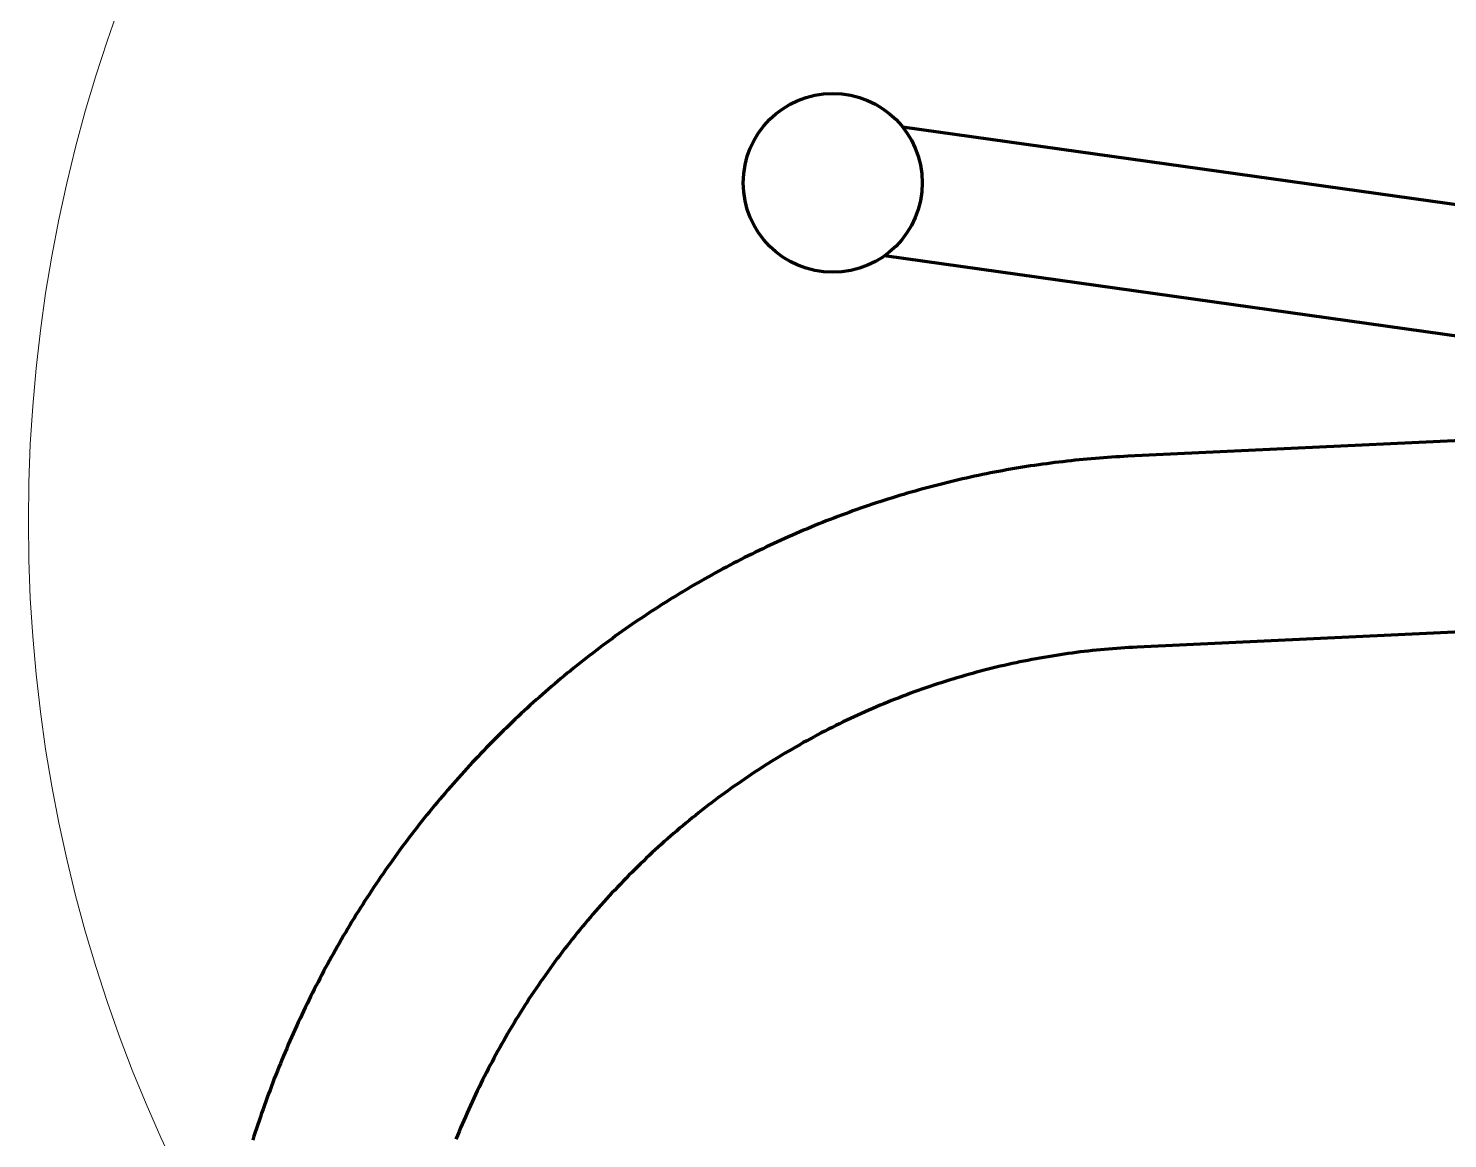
# Model space of a CAD drawing. Header units: millimetres. Extents: x 0 to 2382, y 0 to 420.
# Drawn here: x 265.03 to 282.48, y 311.2 to 324.86 of the extents above; entities that cross this region are included whole.
import ezdxf

# ---------------------------------------------------------------- set-up
doc = ezdxf.new("R2010")
doc.units = ezdxf.units.MM
doc.linetypes.add('IRAM-E-TRAZOS', pattern=[5, 4, -1])
for name, color, linetype, lineweight in [('01-VISIBLE', 7, 'CONTINUOUS', 70), ('02-OCULTA', 4, 'IRAM-E-TRAZOS', 35), ('08-FINA', 5, 'CONTINUOUS', 18)]:
    doc.layers.add(name, color=color, linetype=linetype, lineweight=lineweight)

msp = doc.modelspace()

# ---------------------------------------------------------------- linework, layer by layer
at = {"layer": '01-VISIBLE'}
for p, q in [((290.092, 321.638), (275.781, 323.649)), ((287.912, 320.329), (275.558, 322.065)), ((287.423, 320.02), (278.551, 319.598)), ((287.535, 317.673), (278.663, 317.251))]:
    msp.add_line(p, q, dxfattribs=at)
for points in [[(278.551, 319.598), (278.501, 319.595), (278.451, 319.593), (278.401, 319.59), (278.351, 319.587), (278.301, 319.583), (278.251, 319.58), (278.201, 319.576), (278.151, 319.572), (278.101, 319.568), (278.051, 319.563), (278.001, 319.559), (277.951, 319.554), (277.902, 319.549), (277.852, 319.543), (277.802, 319.538), (277.752, 319.532), (277.702, 319.526), (277.653, 319.52), (277.603, 319.514), (277.553, 319.507), (277.503, 319.5), (277.454, 319.493), (277.404, 319.486), (277.355, 319.479), (277.305, 319.471), (277.256, 319.463), (277.206, 319.455), (277.157, 319.447), (277.107, 319.438), (277.058, 319.43), (277.009, 319.421), (276.959, 319.412), (276.91, 319.402), (276.861, 319.393), (276.812, 319.383), (276.762, 319.373), (276.713, 319.363), (276.664, 319.352), (276.615, 319.342), (276.566, 319.331), (276.517, 319.32), (276.469, 319.308), (276.42, 319.297), (276.371, 319.285), (276.322, 319.273), (276.274, 319.261), (276.225, 319.249), (276.177, 319.237), (276.128, 319.224), (276.08, 319.211), (276.031, 319.198), (275.983, 319.184), (275.935, 319.171), (275.886, 319.157), (275.838, 319.143), (275.79, 319.129), (275.742, 319.115), (275.694, 319.1), (275.646, 319.085), (275.598, 319.07), (275.551, 319.055), (275.503, 319.04), (275.455, 319.024), (275.408, 319.008), (275.36, 318.992), (275.313, 318.976), (275.265, 318.96), (275.218, 318.943), (275.171, 318.926), (275.124, 318.909), (275.077, 318.892), (275.03, 318.874), (274.983, 318.857), (274.936, 318.839), (274.889, 318.821), (274.842, 318.803), (274.796, 318.784), (274.749, 318.766), (274.703, 318.747), (274.656, 318.728), (274.61, 318.708), (274.564, 318.689), (274.518, 318.669), (274.472, 318.65), (274.426, 318.63), (274.38, 318.609), (274.334, 318.589), (274.288, 318.568), (274.243, 318.548), (274.197, 318.527), (274.152, 318.505), (274.106, 318.484), (274.061, 318.462), (274.016, 318.441), (273.971, 318.419), (273.926, 318.396), (273.881, 318.374), (273.836, 318.352), (273.792, 318.329), (273.747, 318.306), (273.702, 318.283), (273.658, 318.26), (273.614, 318.236), (273.57, 318.212), (273.525, 318.189), (273.481, 318.164), (273.438, 318.14), (273.394, 318.116), (273.35, 318.091), (273.307, 318.066), (273.263, 318.041), (273.22, 318.016), (273.176, 317.991), (273.133, 317.965), (273.09, 317.94), (273.047, 317.914), (273.004, 317.888), (272.962, 317.862), (272.919, 317.835), (272.877, 317.808), (272.834, 317.782), (272.792, 317.755), (272.75, 317.728), (272.708, 317.7), (272.666, 317.673), (272.624, 317.645), (272.582, 317.617), (272.541, 317.589), (272.499, 317.561), (272.458, 317.533), (272.417, 317.504), (272.376, 317.475), (272.335, 317.446), (272.294, 317.417), (272.253, 317.388), (272.213, 317.359), (272.172, 317.329), (272.132, 317.299), (272.092, 317.269), (272.052, 317.239), (272.012, 317.209), (271.972, 317.178), (271.932, 317.148), (271.892, 317.117), (271.853, 317.086), (271.814, 317.055), (271.775, 317.024), (271.735, 316.992), (271.697, 316.961), (271.658, 316.929), (271.619, 316.897), (271.581, 316.865), (271.542, 316.833), (271.504, 316.8), (271.466, 316.768), (271.428, 316.735), (271.39, 316.702), (271.352, 316.669), (271.315, 316.636), (271.277, 316.603), (271.24, 316.569), (271.203, 316.535), (271.166, 316.502), (271.129, 316.468), (271.092, 316.433), (271.056, 316.399), (271.019, 316.365), (270.983, 316.33), (270.947, 316.295), (270.911, 316.26), (270.875, 316.225), (270.839, 316.19), (270.804, 316.155), (270.768, 316.119), (270.733, 316.084), (270.698, 316.048), (270.663, 316.012), (270.628, 315.976), (270.593, 315.94), (270.559, 315.903), (270.525, 315.867), (270.49, 315.83), (270.456, 315.793), (270.422, 315.756), (270.389, 315.719), (270.355, 315.682), (270.322, 315.645), (270.288, 315.607), (270.255, 315.57), (270.222, 315.532), (270.189, 315.494), (270.157, 315.456), (270.124, 315.418), (270.092, 315.38), (270.06, 315.341), (270.028, 315.303), (269.996, 315.264), (269.964, 315.225), (269.933, 315.186), (269.901, 315.147), (269.87, 315.108), (269.839, 315.068), (269.808, 315.029), (269.777, 314.989), (269.747, 314.949), (269.716, 314.91), (269.686, 314.87), (269.656, 314.83), (269.626, 314.789), (269.596, 314.749), (269.567, 314.708), (269.537, 314.668), (269.508, 314.627), (269.479, 314.586), (269.45, 314.545), (269.421, 314.504), (269.393, 314.463), (269.364, 314.422), (269.336, 314.38), (269.308, 314.339), (269.28, 314.297), (269.253, 314.255), (269.225, 314.213), (269.198, 314.171), (269.17, 314.129), (269.143, 314.087), (269.117, 314.045), (269.09, 314.002), (269.063, 313.96), (269.037, 313.917), (269.011, 313.874), (268.985, 313.831), (268.959, 313.788), (268.934, 313.745), (268.908, 313.702), (268.883, 313.659), (268.858, 313.615), (268.833, 313.572), (268.808, 313.528), (268.784, 313.484), (268.759, 313.441), (268.735, 313.397), (268.711, 313.353), (268.687, 313.309), (268.663, 313.264), (268.64, 313.22), (268.617, 313.176), (268.594, 313.131), (268.571, 313.087), (268.548, 313.042), (268.525, 312.997), (268.503, 312.952), (268.481, 312.907), (268.459, 312.862), (268.437, 312.817), (268.415, 312.772), (268.394, 312.727), (268.373, 312.681), (268.351, 312.636), (268.331, 312.59), (268.31, 312.545), (268.289, 312.499), (268.269, 312.453), (268.249, 312.407), (268.229, 312.361), (268.209, 312.315), (268.189, 312.269), (268.17, 312.223), (268.151, 312.176), (268.132, 312.13), (268.113, 312.084), (268.094, 312.037), (268.076, 311.99), (268.057, 311.944), (268.039, 311.897), (268.021, 311.85), (268.004, 311.803), (267.986, 311.756), (267.969, 311.709), (267.952, 311.662), (267.935, 311.615), (267.918, 311.568), (267.901, 311.52), (267.885, 311.473), (267.869, 311.425), (267.853, 311.378), (267.837, 311.33), (267.822, 311.283), (267.806, 311.235), (267.791, 311.187)], [(278.663, 317.251), (278.613, 317.248), (278.563, 317.245), (278.513, 317.242), (278.463, 317.239), (278.413, 317.235), (278.363, 317.231), (278.313, 317.227), (278.264, 317.223), (278.214, 317.218), (278.164, 317.213), (278.114, 317.208), (278.064, 317.203), (278.015, 317.197), (277.965, 317.191), (277.915, 317.185), (277.866, 317.178), (277.816, 317.171), (277.766, 317.164), (277.717, 317.157), (277.667, 317.149), (277.618, 317.141), (277.569, 317.133), (277.519, 317.125), (277.47, 317.116), (277.421, 317.107), (277.371, 317.098), (277.322, 317.088), (277.273, 317.079), (277.224, 317.069), (277.175, 317.058), (277.126, 317.048), (277.077, 317.037), (277.028, 317.026), (276.98, 317.015), (276.931, 317.003), (276.882, 316.991), (276.834, 316.979), (276.785, 316.967), (276.737, 316.954), (276.688, 316.941), (276.64, 316.928), (276.592, 316.915), (276.544, 316.901), (276.496, 316.887), (276.448, 316.873), (276.4, 316.858), (276.352, 316.844), (276.304, 316.829), (276.256, 316.813), (276.209, 316.798), (276.161, 316.782), (276.114, 316.766), (276.066, 316.75), (276.019, 316.734), (275.972, 316.717), (275.925, 316.7), (275.878, 316.683), (275.831, 316.665), (275.784, 316.647), (275.737, 316.629), (275.691, 316.611), (275.644, 316.593), (275.598, 316.574), (275.551, 316.555), (275.505, 316.536), (275.459, 316.516), (275.413, 316.496), (275.367, 316.476), (275.321, 316.456), (275.276, 316.436), (275.23, 316.415), (275.185, 316.394), (275.139, 316.373), (275.094, 316.351), (275.049, 316.33), (275.004, 316.308), (274.959, 316.286), (274.914, 316.263), (274.869, 316.241), (274.825, 316.218), (274.78, 316.195), (274.736, 316.171), (274.692, 316.148), (274.648, 316.124), (274.604, 316.1), (274.56, 316.076), (274.517, 316.051), (274.473, 316.026), (274.43, 316.001), (274.386, 315.976), (274.343, 315.951), (274.3, 315.925), (274.257, 315.899), (274.215, 315.873), (274.172, 315.847), (274.13, 315.82), (274.087, 315.794), (274.045, 315.767), (274.003, 315.739), (273.961, 315.712), (273.919, 315.684), (273.878, 315.656), (273.836, 315.628), (273.795, 315.6), (273.754, 315.571), (273.713, 315.543), (273.672, 315.514), (273.631, 315.485), (273.591, 315.455), (273.551, 315.426), (273.51, 315.396), (273.47, 315.366), (273.43, 315.335), (273.391, 315.305), (273.351, 315.274), (273.312, 315.244), (273.272, 315.212), (273.233, 315.181), (273.194, 315.15), (273.155, 315.118), (273.117, 315.086), (273.078, 315.054), (273.04, 315.022), (273.002, 314.989), (272.964, 314.957), (272.926, 314.924), (272.889, 314.891), (272.851, 314.858), (272.814, 314.824), (272.777, 314.79), (272.74, 314.757), (272.703, 314.723), (272.667, 314.688), (272.63, 314.654), (272.594, 314.619), (272.558, 314.585), (272.522, 314.55), (272.487, 314.514), (272.451, 314.479), (272.416, 314.444), (272.381, 314.408), (272.346, 314.372), (272.311, 314.336), (272.277, 314.3), (272.242, 314.263), (272.208, 314.227), (272.174, 314.19), (272.14, 314.153), (272.107, 314.116), (272.073, 314.078), (272.04, 314.041), (272.007, 314.003), (271.974, 313.966), (271.942, 313.928), (271.909, 313.889), (271.877, 313.851), (271.845, 313.813), (271.813, 313.774), (271.782, 313.735), (271.75, 313.696), (271.719, 313.657), (271.688, 313.618), (271.657, 313.578), (271.626, 313.539), (271.596, 313.499), (271.566, 313.459), (271.536, 313.419), (271.506, 313.379), (271.476, 313.338), (271.447, 313.298), (271.418, 313.257), (271.389, 313.216), (271.36, 313.176), (271.331, 313.134), (271.303, 313.093), (271.275, 313.052), (271.247, 313.01), (271.219, 312.969), (271.191, 312.927), (271.164, 312.885), (271.137, 312.843), (271.11, 312.8), (271.083, 312.758), (271.057, 312.716), (271.031, 312.673), (271.005, 312.63), (270.979, 312.587), (270.953, 312.544), (270.928, 312.501), (270.903, 312.458), (270.878, 312.414), (270.853, 312.371), (270.829, 312.327), (270.804, 312.283), (270.78, 312.239), (270.757, 312.195), (270.733, 312.151), (270.71, 312.107), (270.687, 312.062), (270.664, 312.018), (270.641, 311.973), (270.618, 311.929), (270.596, 311.884), (270.574, 311.839), (270.552, 311.794), (270.531, 311.749), (270.509, 311.703), (270.488, 311.658), (270.467, 311.612), (270.447, 311.567), (270.426, 311.521), (270.406, 311.475), (270.386, 311.429), (270.366, 311.383), (270.347, 311.337), (270.328, 311.291), (270.309, 311.245), (270.29, 311.198)]]:
    msp.add_lwpolyline(points, dxfattribs=at)
msp.add_circle((274.922, 322.962), 1.1, dxfattribs=at)
at = {"layer": '02-OCULTA'}
for p, q in [((290.704, 321.552), (275.781, 323.649)), ((290.482, 319.968), (275.558, 322.065))]:
    msp.add_line(p, q, dxfattribs=at)
msp.add_circle((274.922, 322.962), 1.1, dxfattribs=at)
msp.add_arc((274.922, 322.962), 1.1, -54.6582, 38.6582, dxfattribs=at)
msp.add_arc((274.922, 322.962), 1.1, -54.6582, 38.6582, dxfattribs=at)
at = {"layer": '08-FINA'}
msp.add_circle((283.45, 318.8), 18.417, dxfattribs=at)

doc.saveas('drawing.dxf')
